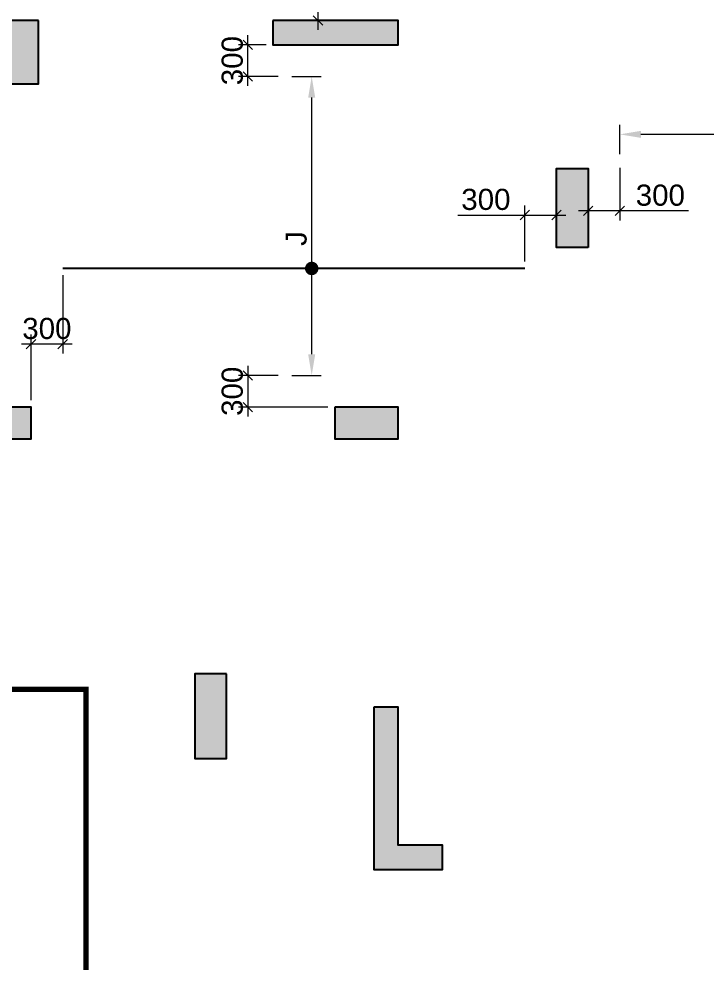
# Model space of a CAD drawing. Header units: millimetres. Extents: x 1123469 to 1752051, y -126924 to 196924.
# Drawn here: x 1614465 to 1620981, y 136802 to 145739 of the extents above; entities that cross this region are included whole.
import ezdxf

# ---------------------------------------------------------------- set-up
doc = ezdxf.new("R2010")
doc.units = ezdxf.units.MM
doc.header["$LTSCALE"] = 500
doc.header["$MEASUREMENT"] = 0
doc.header["$PDMODE"] = 34
doc.linetypes.add('CONTINOUS', pattern=[0])
doc.layers.get('Defpoints').update_dxf_attribs({"lineweight": 0})
for name, color, linetype in [('COL. DIM', 3, 'Continuous'), ('reinf.', 4, 'Continuous'), ('TOWER AREA COLUMN.', 6, 'Continuous')]:
    doc.layers.add(name, color=color, linetype=linetype)
for name, color, linetype, lineweight in [('CUT OUT', 1, 'Continuous', 13), ('dim-M', 1, 'Continuous', 15), ('FOOTING', 1, 'Continuous', 15), ('TOWER COL HATCH', 253, 'Continuous', 20)]:
    doc.layers.add(name, color=color, linetype=linetype, lineweight=lineweight)
doc.styles.add('3mm', font='arial.ttf')
doc.dimstyles.new('PARAMVEER', dxfattribs={"dimtxt": 200, "dimasz": 100, "dimexe": 0, "dimexo": 25, "dimgap": 10, "dimtad": 1, "dimdec": 0, "dimrnd": 5, "dimzin": 0, "dimdsep": 46, "dimtxsty": '3mm', "dimblk": 'OBLIQUE', "dimcen": 0.09, "dimdle": 75, "dimclrd": 1, "dimclre": 1, "dimclrt": 3, "dimadec": 0, "dimazin": 0, "dimtfac": 1, "dimtdec": 0, "dimtmove": 1, "dimatfit": 3, "dimfxl": 100, "dimtolj": 1, "dimtzin": 0, "dimlwd": 18, "dimlwe": 5, "dimarcsym": 0})

# ---------------------------------------------------------------- blocks, each defined once
blk = doc.blocks.new('3tgra')
at = {"layer": 'TOWER COL HATCH'}
h = blk.add_hatch(color=253, dxfattribs=at)
h.dxf.hatch_style = 1
h.paths.add_polyline_path([(1389009.933917637, 82701.73729159351), (1389009.933917637, 82471.73729159351), (1387825.636163343, 82471.73729159351), (1387825.636163343, 82701.73729159351)])
h = blk.add_hatch(color=253, dxfattribs=at)
h.dxf.hatch_style = 1
h.paths.add_polyline_path([(1391230.631024875, 82701.73729159351), (1391530.631024875, 82701.73729159351), (1391530.631024875, 82101.73729159351), (1391230.631024875, 82101.73729159351)])
h = blk.add_hatch(color=253, dxfattribs=at)
h.dxf.hatch_style = 1
h.paths.add_polyline_path([(1386025.631024806, 80551.73729155055), (1386325.631024806, 80551.73729155055), (1386325.631024806, 81301.73729155055), (1386025.631024806, 81301.73729155055)])
h = blk.add_hatch(color=253, dxfattribs=at)
h.dxf.hatch_style = 1
h.paths.add_polyline_path([(1388425.6189848, 79041.73729064688), (1388425.6189848, 78741.73729064688), (1387825.6189848, 78741.73729064688), (1387825.6189848, 79041.73729064688)])
h = blk.add_hatch(color=253, dxfattribs=at)
h.dxf.hatch_style = 1
h.paths.add_polyline_path([(1391900.631024875, 79041.73729064688), (1391900.631024875, 78741.73729064688), (1391300.631024875, 78741.73729064688), (1391300.631024875, 79041.73729064688)])
h = blk.add_hatch(color=253, dxfattribs=at)
h.dxf.hatch_style = 1
h.paths.add_polyline_path([(1389450.631024875, 76516.73729064694), (1389750.631024875, 76516.73729064694), (1389750.631024875, 75716.73729064688), (1389450.631024875, 75716.73729064688)])
h = blk.add_hatch(color=253, dxfattribs=at)
h.dxf.hatch_style = 1
h.paths.add_polyline_path([(1388055.6189848, 76201.55515519361), (1388055.6189848, 74666.55515519361), (1387405.6189848, 74666.55515519361), (1387405.6189848, 74896.55515519361), (1387825.6189848, 74896.55515519361), (1387825.6189848, 76201.55515519361)])
at = {"layer": 'TOWER AREA COLUMN.', "color": 4}
for points in [[(1389009.933917637, 82701.73729159351), (1389009.933917637, 82471.73729159351), (1387825.636163343, 82471.73729159351), (1387825.636163343, 82701.73729159351)], [(1391230.631024875, 82701.73729159351), (1391530.631024875, 82701.73729159351), (1391530.631024875, 82101.73729159351), (1391230.631024875, 82101.73729159351)], [(1386025.631024806, 80551.73729155055), (1386325.631024806, 80551.73729155055), (1386325.631024806, 81301.73729155055), (1386025.631024806, 81301.73729155055)], [(1388425.6189848, 79041.73729064688), (1388425.6189848, 78741.73729064688), (1387825.6189848, 78741.73729064688), (1387825.6189848, 79041.73729064688)], [(1391900.631024875, 79041.73729064688), (1391900.631024875, 78741.73729064688), (1391300.631024875, 78741.73729064688), (1391300.631024875, 79041.73729064688)], [(1389450.631024875, 76516.73729064694), (1389750.631024875, 76516.73729064694), (1389750.631024875, 75716.73729064688), (1389450.631024875, 75716.73729064688)]]:
    blk.add_lwpolyline(points, close=True, dxfattribs=at)
blk.add_lwpolyline([(1388055.6189848, 76201.55515519361), (1388055.6189848, 74666.55515519361), (1387405.6189848, 74666.55515519361), (1387405.6189848, 74896.55515519361), (1387825.6189848, 74896.55515519361), (1387825.6189848, 76201.55515519361), (1388055.6189848, 76201.55515519361)], dxfattribs=at)
blk = doc.blocks.new('_Oblique')
at = {"color": 0, "linetype": 'ByBlock', "lineweight": -2}
blk.add_line((-0.5, -0.5), (0.5, 0.5), dxfattribs=at)
blk = doc.blocks.new('*D1132')
at = {"layer": 'COL. DIM', "color": 1, "lineweight": 18, "ltscale": 10, "transparency": 16777216}
for p, q in [((1617296.567774286, 146653.4938240013), (1617296.567774286, 146024.2285490902)), ((1617296.567774286, 146114.2285490902), (1617296.567774286, 145634.2285490902))]:
    blk.add_line(p, q, dxfattribs=at)
at = {"layer": 'COL. DIM', "color": 1, "linetype": 'CONTINOUS', "lineweight": 5, "ltscale": 10, "transparency": 16777216}
for p, q in [((1616904.192585411, 146024.2285490902), (1617386.567774286, 146024.2285490902)), ((1617208.800104561, 145724.2285490902), (1617386.567774286, 145724.2285490902))]:
    blk.add_line(p, q, dxfattribs=at)
at = {"layer": 'Defpoints', "color": 0, "ltscale": 10, "transparency": 16777216}
for p in [(1616839.192585411, 146024.2285490902), (1617143.800104561, 145724.2285490902), (1617296.567774286, 145724.2285490902)]:
    blk.add_point(p, dxfattribs=at)
at = {"layer": 'COL. DIM', "color": 1, "lineweight": 18, "ltscale": 10, "transparency": 16777216, "xscale": 90, "yscale": 90, "zscale": 90}
for p, rotation in [((1617296.567774286, 146024.2285490902), 90), ((1617296.567774286, 145724.2285490902), 270)]:
    blk.add_blockref('_Oblique', p, dxfattribs=dict(at, rotation=rotation))
at = {"layer": 'COL. DIM', "color": 3, "ltscale": 10, "transparency": 16777216, "insert": (1617149.384963918, 146387.9617639736), "char_height": 200, "attachment_point": 5, "rotation": 90, "style": '3mm'}
blk.add_mtext('\\A1;300', dxfattribs=at)
blk = doc.blocks.new('*D1133')
at = {"layer": 'COL. DIM', "color": 1, "linetype": 'CONTINOUS', "lineweight": 5, "ltscale": 10, "transparency": 16777216}
for p, q in [((1619254.96414477, 143442.0516471222), (1619254.96414477, 143972.3893610471)), ((1619554.96414477, 143759.3840456621), (1619554.96414477, 143972.3893610471))]:
    blk.add_line(p, q, dxfattribs=at)
at = {"layer": 'COL. DIM', "color": 1, "lineweight": 18, "ltscale": 10, "transparency": 16777216}
for p, q in [((1618620.984075266, 143882.3893610471), (1619254.96414477, 143882.3893610471)), ((1619164.96414477, 143882.3893610471), (1619644.96414477, 143882.3893610471))]:
    blk.add_line(p, q, dxfattribs=at)
at = {"layer": 'Defpoints', "color": 0, "ltscale": 10, "transparency": 16777216}
for p in [(1619554.96414477, 143882.3893610471), (1619554.96414477, 143694.3840456621), (1619254.96414477, 143377.0516471222)]:
    blk.add_point(p, dxfattribs=at)
at = {"layer": 'COL. DIM', "color": 1, "lineweight": 18, "ltscale": 10, "transparency": 16777216, "xscale": 90, "yscale": 90, "zscale": 90, "rotation": 180}
blk.add_blockref('_Oblique', (1619254.96414477, 143882.3893610471), dxfattribs=at)
at = {"layer": 'COL. DIM', "color": 1, "lineweight": 18, "ltscale": 10, "transparency": 16777216, "xscale": 90, "yscale": 90, "zscale": 90}
blk.add_blockref('_Oblique', (1619554.96414477, 143882.3893610471), dxfattribs=at)
at = {"layer": 'COL. DIM', "color": 3, "ltscale": 10, "transparency": 16777216, "insert": (1618886.516135293, 144029.5721714155), "char_height": 200, "attachment_point": 5, "style": '3mm'}
blk.add_mtext('\\A1;300', dxfattribs=at)
blk = doc.blocks.new('*D1134')
at = {"layer": 'COL. DIM', "color": 1, "linetype": 'CONTINOUS', "lineweight": 5, "ltscale": 10, "transparency": 16777216}
for p, q in [((1617049.520654835, 145194.2285490904), (1617327.528039134, 145194.2285490904)), ((1617049.520654835, 142364.2285481434), (1617327.528039134, 142364.2285481434))]:
    blk.add_line(p, q, dxfattribs=at)
at = {"layer": 'COL. DIM', "color": 1, "lineweight": 18, "ltscale": 10, "transparency": 16777216}
blk.add_line((1617237.528039134, 142564.2285481434), (1617237.528039134, 144994.2285490904), dxfattribs=at)
at = {"layer": 'COL. DIM', "color": 1, "ltscale": 10, "transparency": 16777216}
for points in [[(1617204.194705801, 144994.2285490904), (1617270.861372467, 144994.2285490904), (1617237.528039134, 145194.2285490904)], [(1617204.194705801, 142564.2285481434), (1617270.861372467, 142564.2285481434), (1617237.528039134, 142364.2285481434)]]:
    blk.add_solid(points, dxfattribs=at)
at = {"layer": 'Defpoints', "color": 0, "ltscale": 10, "transparency": 16777216}
for p in [(1616984.520654835, 145194.2285490904), (1617237.528039134, 145194.2285490904), (1616984.520654835, 142364.2285481434)]:
    blk.add_point(p, dxfattribs=at)
at = {"layer": 'COL. DIM', "color": 3, "ltscale": 10, "transparency": 16777216, "insert": (1617090.822718539, 143659.9050009695), "char_height": 200, "attachment_point": 5, "rotation": 90, "style": '3mm'}
blk.add_mtext('\\A1;J', dxfattribs=at)
blk = doc.blocks.new('*D1135')
at = {"layer": 'COL. DIM', "color": 1, "linetype": 'CONTINOUS', "lineweight": 5, "ltscale": 10, "transparency": 16777216}
for p, q in [((1614879.952104695, 143312.0516471222), (1614879.952104695, 142570.5582378155)), ((1614579.952104695, 142129.2285481435), (1614579.952104695, 142750.5582378155))]:
    blk.add_line(p, q, dxfattribs=at)
at = {"layer": 'COL. DIM', "color": 1, "lineweight": 18, "ltscale": 10, "transparency": 16777216}
blk.add_line((1614969.952104695, 142660.5582378155), (1614489.952104695, 142660.5582378155), dxfattribs=at)
at = {"layer": 'Defpoints', "color": 0, "ltscale": 10, "transparency": 16777216}
for p in [(1614879.952104695, 143377.0516471222), (1614579.952104695, 142660.5582378155), (1614579.952104695, 142064.2285481435)]:
    blk.add_point(p, dxfattribs=at)
at = {"layer": 'COL. DIM', "color": 1, "lineweight": 18, "ltscale": 10, "transparency": 16777216, "xscale": 90, "yscale": 90, "zscale": 90, "rotation": 180}
blk.add_blockref('_Oblique', (1614579.952104695, 142660.5582378155), dxfattribs=at)
at = {"layer": 'COL. DIM', "color": 1, "lineweight": 18, "ltscale": 10, "transparency": 16777216, "xscale": 90, "yscale": 90, "zscale": 90}
blk.add_blockref('_Oblique', (1614879.952104695, 142660.5582378155), dxfattribs=at)
at = {"layer": 'COL. DIM', "color": 3, "ltscale": 10, "transparency": 16777216, "insert": (1614729.952104695, 142807.7410481838), "char_height": 200, "attachment_point": 5, "style": '3mm'}
blk.add_mtext('\\A1;300', dxfattribs=at)
blk = doc.blocks.new('*D1136')
at = {"layer": 'COL. DIM', "color": 1, "lineweight": 18, "ltscale": 10, "transparency": 16777216}
blk.add_line((1616633.277044803, 142454.2285481434), (1616633.277044803, 141974.2285481435), dxfattribs=at)
at = {"layer": 'COL. DIM', "color": 1, "linetype": 'CONTINOUS', "lineweight": 5, "ltscale": 10, "transparency": 16777216}
for p, q in [((1616919.520654835, 142364.2285481434), (1616543.277044803, 142364.2285481434)), ((1617389.964144771, 142064.2285481435), (1616543.277044803, 142064.2285481435))]:
    blk.add_line(p, q, dxfattribs=at)
at = {"layer": 'Defpoints', "color": 0, "ltscale": 10, "transparency": 16777216}
for p in [(1616984.520654835, 142364.2285481434), (1616633.277044803, 142064.2285481435), (1617454.964144771, 142064.2285481435)]:
    blk.add_point(p, dxfattribs=at)
at = {"layer": 'COL. DIM', "color": 1, "lineweight": 18, "ltscale": 10, "transparency": 16777216, "xscale": 90, "yscale": 90, "zscale": 90}
for p, rotation in [((1616633.277044803, 142364.2285481434), 90), ((1616633.277044803, 142064.2285481435), 270)]:
    blk.add_blockref('_Oblique', p, dxfattribs=dict(at, rotation=rotation))
at = {"layer": 'COL. DIM', "color": 3, "ltscale": 10, "transparency": 16777216, "insert": (1616486.094234433, 142214.2285481435), "char_height": 200, "attachment_point": 5, "rotation": 90, "style": '3mm'}
blk.add_mtext('\\A1;300', dxfattribs=at)
blk = doc.blocks.new('*D1139')
at = {"layer": 'COL. DIM', "color": 1, "linetype": 'CONTINOUS', "lineweight": 5, "ltscale": 10, "transparency": 16777216}
for p, q in [((1619854.952104764, 144259.2285490473), (1619854.952104764, 143832.3277372914)), ((1620154.952104764, 144328.4931180957), (1620154.952104764, 143832.3277372914))]:
    blk.add_line(p, q, dxfattribs=at)
at = {"layer": 'COL. DIM', "color": 1, "lineweight": 18, "ltscale": 10, "transparency": 16777216}
for p, q in [((1620244.952104764, 143922.3277372914), (1619764.952104764, 143922.3277372914)), ((1620803.860575152, 143922.3277372914), (1620154.952104764, 143922.3277372914))]:
    blk.add_line(p, q, dxfattribs=at)
at = {"layer": 'Defpoints', "color": 0, "ltscale": 10, "transparency": 16777216}
for p in [(1620154.952104764, 144393.4931180957), (1619854.952104764, 144324.2285490473), (1619854.952104764, 143922.3277372914)]:
    blk.add_point(p, dxfattribs=at)
at = {"layer": 'COL. DIM', "color": 1, "lineweight": 18, "ltscale": 10, "transparency": 16777216, "xscale": 90, "yscale": 90, "zscale": 90, "rotation": 180}
blk.add_blockref('_Oblique', (1619854.952104764, 143922.3277372914), dxfattribs=at)
at = {"layer": 'COL. DIM', "color": 1, "lineweight": 18, "ltscale": 10, "transparency": 16777216, "xscale": 90, "yscale": 90, "zscale": 90}
blk.add_blockref('_Oblique', (1620154.952104764, 143922.3277372914), dxfattribs=at)
at = {"layer": 'COL. DIM', "color": 3, "ltscale": 10, "transparency": 16777216, "insert": (1620538.328515125, 144069.5105476597), "char_height": 200, "attachment_point": 5, "style": '3mm'}
blk.add_mtext('\\A1;300', dxfattribs=at)
blk = doc.blocks.new('*D1194')
at = {"layer": 'COL. DIM', "color": 1, "linetype": 'CONTINOUS', "lineweight": 5, "ltscale": 10, "transparency": 16777216}
for p, q in [((1620154.952104764, 144458.4931180957), (1620154.952104764, 144736.5344760313)), ((1625184.958360123, 144458.4931180957), (1625184.958360123, 144736.5344760313))]:
    blk.add_line(p, q, dxfattribs=at)
at = {"layer": 'COL. DIM', "color": 1, "lineweight": 18, "ltscale": 10, "transparency": 16777216}
blk.add_line((1624984.958360123, 144646.5344760313), (1620354.952104764, 144646.5344760313), dxfattribs=at)
at = {"layer": 'COL. DIM', "color": 1, "ltscale": 10, "transparency": 16777216}
for points in [[(1620354.952104764, 144679.8678093646), (1620354.952104764, 144613.2011426979), (1620154.952104764, 144646.5344760313)], [(1624984.958360123, 144679.8678093646), (1624984.958360123, 144613.2011426979), (1625184.958360123, 144646.5344760313)]]:
    blk.add_solid(points, dxfattribs=at)
at = {"layer": 'Defpoints', "color": 0, "ltscale": 10, "transparency": 16777216}
for p in [(1620154.952104764, 144646.5344760313), (1620154.952104764, 144393.4931180957), (1625184.958360123, 144393.4931180957)]:
    blk.add_point(p, dxfattribs=at)
at = {"layer": 'COL. DIM', "color": 3, "ltscale": 10, "transparency": 16777216, "insert": (1622254.109192154, 144791.5344760313), "char_height": 200, "width": 21.47949955365168, "attachment_point": 5, "style": '3mm'}
blk.add_mtext('\\A1;B', dxfattribs=at)
blk = doc.blocks.new('*D1202')
at = {"layer": 'COL. DIM', "color": 1, "lineweight": 18, "ltscale": 10, "transparency": 16777216}
blk.add_line((1616633.277044799, 145104.2285490904), (1616633.277044799, 145584.2285490904), dxfattribs=at)
at = {"layer": 'COL. DIM', "color": 1, "linetype": 'CONTINOUS', "lineweight": 5, "ltscale": 10, "transparency": 16777216}
for p, q in [((1616805.649211933, 145494.2285490904), (1616543.277044799, 145494.2285490904)), ((1616919.520654835, 145194.2285490904), (1616543.277044799, 145194.2285490904))]:
    blk.add_line(p, q, dxfattribs=at)
at = {"layer": 'Defpoints', "color": 0, "ltscale": 10, "transparency": 16777216}
for p in [(1616633.277044799, 145494.2285490904), (1616870.649211933, 145494.2285490904), (1616984.520654835, 145194.2285490904)]:
    blk.add_point(p, dxfattribs=at)
at = {"layer": 'COL. DIM', "color": 1, "lineweight": 18, "ltscale": 10, "transparency": 16777216, "xscale": 90, "yscale": 90, "zscale": 90}
for p, rotation in [((1616633.277044799, 145494.2285490904), 90), ((1616633.277044799, 145194.2285490904), 270)]:
    blk.add_blockref('_Oblique', p, dxfattribs=dict(at, rotation=rotation))
at = {"layer": 'COL. DIM', "color": 3, "ltscale": 10, "transparency": 16777216, "insert": (1616486.094234433, 145344.2285490903), "char_height": 200, "attachment_point": 5, "rotation": 90, "style": '3mm'}
blk.add_mtext('\\A1;300', dxfattribs=at)

msp = doc.modelspace()

# ---------------------------------------------------------------- linework, layer by layer
at = {"layer": 'dim-M', "color": 4, "ltscale": 10, "const_width": 63.75}
msp.add_lwpolyline([(1617269.403039139, 143377.0516471222, 1), (1617205.653039139, 143377.0516471222, 1)], format="xyb", close=True, dxfattribs=at)
at = {"layer": 'FOOTING', "color": 3, "ltscale": 10, "const_width": 50}
msp.add_lwpolyline([(1632434.951477292, 126979.2510576845), (1632434.951477292, 126464.2510576846), (1623654.951479974, 126464.2510576846), (1623654.951479974, 126979.2510576845), (1615099.951473276, 126979.2510576845), (1615099.951473276, 139394.2285481437), (1588919.952109366, 139394.2285481436)], dxfattribs=at)
at = {"layer": 'reinf.', "color": 4, "ltscale": 1.4}
msp.add_line((1619254.96414477, 143377.0516471222), (1614879.952104695, 143377.0516471222), dxfattribs=at)

# ---------------------------------------------------------------- block references
at = {"layer": 'CUT OUT', "color": 4, "xscale": -1}
msp.add_blockref('3tgra', (3005880.582502689, 63022.49125749664), dxfattribs=at)

# ---------------------------------------------------------------- dimensions: what is measured, and where the dimension line sits
at = {"layer": 'COL. DIM', "color": 6, "ltscale": 10}
for base, p1, p2, angle, picture, middle in [((1617296.567774286, 145724.2285490902), (1616839.19258541, 146024.2285490901), (1617143.80010456, 145724.2285490902), 90, '*D1132', (1617307.781844969, 146387.9617639736)), ((1616633.277044799, 145494.2285490904), (1616984.520654834, 145194.2285490904), (1616870.649211932, 145494.2285490903), 270, '*D1202', (1616633.277044801, 145344.2285490903)), ((1619854.952104764, 143922.3277372914), (1620154.952104764, 144393.4931180957), (1619854.952104764, 144324.2285490473), 180, '*D1139', (1620538.328515125, 143922.3277372914)), ((1619554.96414477, 143882.3893610471), (1619254.96414477, 143377.0516471222), (1619554.96414477, 143694.3840456621), 7.016709298534877e-15, '*D1133', (1618886.516135293, 143784.0037694042)), ((1614579.952104695, 142660.5582378155), (1614879.952104695, 143377.0516471222), (1614579.952104695, 142064.2285481435), 180, '*D1135', (1614729.952104695, 142660.5582378155)), ((1616633.277044803, 142064.2285481435), (1616984.520654834, 142364.2285481434), (1617454.96414477, 142064.2285481435), 90, '*D1136', (1616633.277044801, 142214.2285481435))]:
    dim = msp.add_linear_dim(base=base, p1=p1, p2=p2, angle=angle, dimstyle='PARAMVEER', override={"dimasz": 90, "dimexe": 90, "dimexo": 65, "dimgap": 45, "dimpost": '\\X', "dimdle": 90, "dimfxl": 0.18, "dimarcsym": 1}, dxfattribs=at)
    dim.commit()
    dim.dimension.update_dxf_attribs({"geometry": picture, "text_midpoint": middle, "dimtype": 160})
for base, p1, p2, angle, text, picture, middle in [((1617237.528039134, 145194.2285490904), (1616984.520654834, 142364.2285481434), (1616984.520654834, 145194.2285490904), 270, 'J', '*D1134', (1617237.528039139, 143659.9050009695)), ((1620154.952104764, 144646.5344760313), (1625184.958360123, 144393.4931180957), (1620154.952104764, 144393.4931180957), 180, 'B', '*D1194', (1622254.109192154, 144646.5344760313))]:
    dim = msp.add_linear_dim(base=base, p1=p1, p2=p2, angle=angle, text=text, dimstyle='PARAMVEER', override={"dimasz": 200, "dimexe": 90, "dimexo": 65, "dimgap": 45, "dimpost": '\\X', "dimsah": 1, "dimdle": 90, "dimfxl": 0.18, "dimarcsym": 1}, dxfattribs=at)
    dim.commit()
    dim.dimension.update_dxf_attribs({"geometry": picture, "text_midpoint": middle, "dimtype": 160})

doc.saveas('drawing.dxf')
